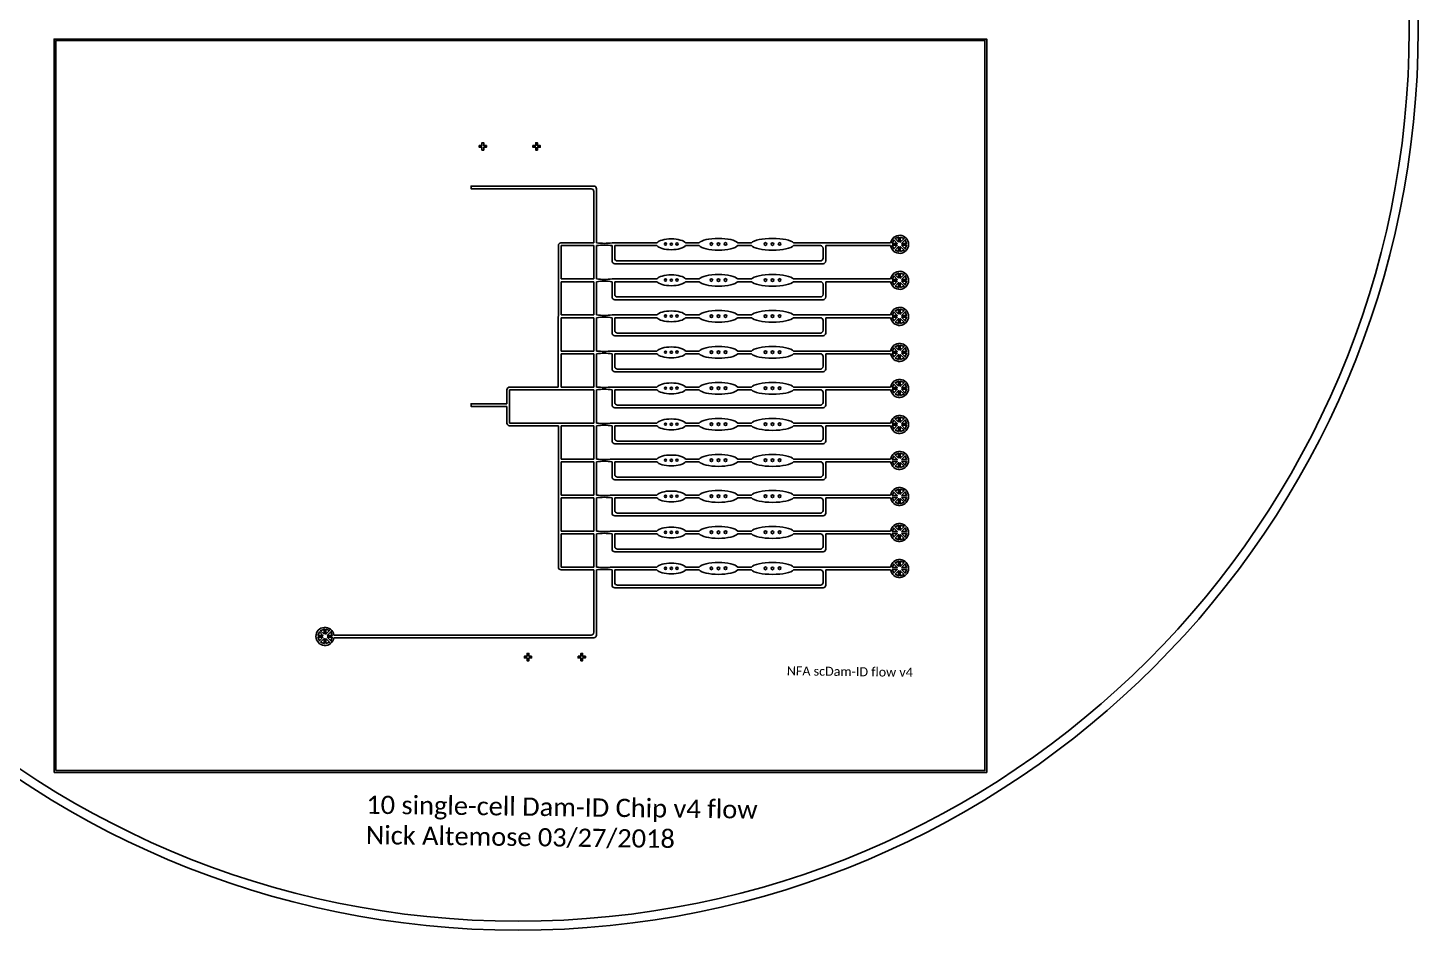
# Model space of a CAD drawing. Extents: x -351702 to -45035, y -35391 to 217623.
# Drawn here: x -140586 to -63356, y 86389 to 136494 of the extents above; entities that cross this region are included whole.
import ezdxf

# ---------------------------------------------------------------- set-up
doc = ezdxf.new("R2010")
doc.units = 13
doc.layers.add('Flow', color=230, linetype='Continuous')
doc.styles.get("Standard").update_dxf_attribs({"font": 'Calibri.ttf'})

# ---------------------------------------------------------------- blocks, each defined once
blk = doc.blocks.new('*U119')
at = {"layer": 'Flow'}
for centre, radius in [((-3177, 0), 61), ((-2851, -6), 61), ((-2541, 2), 61), ((-630, 0), 75), ((-235, -2), 75), ((162, 2), 75), ((2372, 0), 75), ((2767, -2), 75), ((3163, 2), 75)]:
    blk.add_circle(centre, radius, dxfattribs=at)
blk = doc.blocks.new('*U121')
at = {"layer": 'Flow', "color": 0, "linetype": 'ByBlock', "lineweight": -2, "transparency": 16777216}
for p in [(0, 18008), (0, 16007), (0, 14006), (0, 12005), (0, 10005), (0, 8004), (0, 6003), (0, 4002), (0, 2001), (0, 0)]:
    blk.add_blockref('*U119', p, dxfattribs=at)

msp = doc.modelspace()

# ---------------------------------------------------------------- linework, layer by layer
at = {"layer": 'Flow'}
for p, q in [((-108997.846, 127555.061), (-108997.797, 124548.187)), ((-109147.436, 124548.187), (-109147.436, 127405.06)), ((-111117.371, 116548.187), (-111117.059, 124398.187)), ((-110973.019, 124548.187), (-109147.436, 124548.187)), ((-110973.019, 124548.069), (-110973.019, 124548.187)), ((-110967.065, 124398.187), (-110967.135, 122548.187)), ((-109147.436, 124398.187), (-110967.065, 124398.187)), ((-109147.436, 122548.187), (-109147.436, 124398.187)), ((-108997.797, 124548.187), (-108997.124, 124548.187)), ((-108997.794, 124398.187), (-108997.764, 122548.13)), ((-108997.124, 124398.187), (-108997.794, 124398.187)), ((-108997.124, 124548.187), (-108997.124, 124548.067)), ((-108997.124, 124398.338), (-108997.124, 124398.187)), ((-105642.284, 124548.187), (-108133.177, 124548.187)), ((-108133.177, 124548.092), (-108133.177, 124548.187)), ((-108133.177, 123548.187), (-108133.177, 124398.307)), ((-107983.177, 124398.187), (-107983.177, 123698.187)), ((-107983.177, 124398.187), (-105641.07, 124398.187)), ((-104052.432, 124398.187), (-103297.585, 124398.187)), ((-103297.585, 124548.187), (-104051.218, 124548.187)), ((-100388.125, 124548.187), (-101155.511, 124548.187)), ((-101155.511, 124398.187), (-100388.125, 124398.187)), ((-98050.93, 124548.187), (-92657.87, 124548.187)), ((-98050.93, 124398.187), (-96562.962, 124398.187)), ((-96262.962, 124398.187), (-96262.962, 123548.187)), ((-92658.148, 124398.187), (-96262.962, 124398.187)), ((-96412.962, 123698.187), (-96412.962, 124248.187)), ((-96412.962, 123398.187), (-107983.177, 123398.187)), ((-107833.177, 123548.187), (-96562.962, 123548.187)), ((-110967.141, 122398.187), (-110967.212, 120548.187)), ((-109147.436, 122398.187), (-110967.141, 122398.187)), ((-110967.135, 122548.187), (-109147.436, 122548.187)), ((-109147.436, 120548.187), (-109147.436, 122398.187)), ((-108997.761, 122398.259), (-108997.731, 120548.187)), ((-105642.284, 122548.187), (-108133.177, 122548.187)), ((-108133.177, 122548.092), (-108133.177, 122548.187)), ((-108133.177, 121548.187), (-108133.177, 122398.307)), ((-107983.177, 122398.187), (-107983.177, 121698.187)), ((-107983.177, 122398.187), (-105641.07, 122398.187)), ((-104052.432, 122398.187), (-103297.585, 122398.187)), ((-103297.585, 122548.187), (-104051.218, 122548.187)), ((-100388.125, 122548.187), (-101155.511, 122548.187)), ((-101155.511, 122398.187), (-100388.125, 122398.187)), ((-98050.93, 122548.187), (-92657.87, 122548.187)), ((-98050.93, 122398.187), (-96562.962, 122398.187)), ((-96412.962, 121698.187), (-96412.962, 122248.187)), ((-96262.962, 122398.187), (-96262.962, 121548.187)), ((-92658.148, 122398.187), (-96262.962, 122398.187)), ((-96412.962, 121398.187), (-107983.177, 121398.187)), ((-107833.177, 121548.187), (-96562.962, 121548.187)), ((-110967.212, 120548.187), (-109147.436, 120548.187)), ((-108997.731, 120548.187), (-108997.436, 120548.187)), ((-108997.436, 120548.187), (-108997.436, 120548.098)), ((-105642.284, 120548.187), (-108133.177, 120548.187)), ((-108133.177, 120548.092), (-108133.177, 120548.187)), ((-103297.585, 120548.187), (-104051.218, 120548.187)), ((-100388.125, 120548.187), (-101155.511, 120548.187)), ((-98050.93, 120548.187), (-92657.87, 120548.187)), ((-110967.218, 120398.187), (-110967.288, 118548.187)), ((-109147.436, 120398.187), (-110967.218, 120398.187)), ((-109147.436, 118548.187), (-109147.436, 120398.187)), ((-108997.729, 120398.187), (-108997.698, 118548.187)), ((-108997.436, 120398.187), (-108997.729, 120398.187)), ((-108997.436, 120398.299), (-108997.436, 120398.187)), ((-108133.177, 119548.187), (-108133.177, 120398.307)), ((-107983.177, 120398.187), (-107983.177, 119698.187)), ((-107983.177, 120398.187), (-105641.07, 120398.187)), ((-104052.432, 120398.187), (-103297.585, 120398.187)), ((-101155.511, 120398.187), (-100388.125, 120398.187)), ((-98050.93, 120398.187), (-96562.962, 120398.187)), ((-96412.962, 119698.187), (-96412.962, 120248.187)), ((-96262.962, 120398.187), (-96262.962, 119548.187)), ((-92658.148, 120398.187), (-96262.962, 120398.187)), ((-96412.962, 119398.187), (-107983.177, 119398.187)), ((-107833.177, 119548.187), (-96562.962, 119548.187)), ((-110967.294, 118398.187), (-110967.365, 116548.187)), ((-109147.436, 118398.187), (-110967.294, 118398.187)), ((-110967.288, 118548.187), (-109147.436, 118548.187)), ((-109147.436, 116548.187), (-109147.436, 118398.187)), ((-108997.698, 118548.187), (-108997.436, 118548.187)), ((-108997.696, 118398.187), (-108997.665, 116548.187)), ((-108997.436, 118398.187), (-108997.696, 118398.187)), ((-108997.436, 118548.187), (-108997.436, 118548.098)), ((-108997.436, 118398.299), (-108997.436, 118398.187)), ((-105642.284, 118548.187), (-108133.177, 118548.187)), ((-108133.177, 118548.092), (-108133.177, 118548.187)), ((-108133.177, 117548.187), (-108133.177, 118398.307)), ((-107983.177, 118398.187), (-107983.177, 117698.187)), ((-107983.177, 118398.187), (-105641.07, 118398.187)), ((-104052.432, 118398.187), (-103297.585, 118398.187)), ((-103297.585, 118548.187), (-104051.218, 118548.187)), ((-100388.125, 118548.187), (-101155.511, 118548.187)), ((-101155.511, 118398.187), (-100388.125, 118398.187)), ((-98050.93, 118548.187), (-92657.87, 118548.187)), ((-98050.93, 118398.187), (-96562.962, 118398.187)), ((-96412.962, 117698.187), (-96412.962, 118248.187)), ((-96262.962, 118398.187), (-96262.962, 117548.187)), ((-92658.148, 118398.187), (-96262.962, 118398.187)), ((-96412.962, 117398.187), (-107983.177, 117398.187)), ((-107833.177, 117548.187), (-96562.962, 117548.187)), ((-113973.761, 115623.187), (-113973.694, 116398.187)), ((-113823.694, 116548.187), (-111117.371, 116548.187)), ((-113823.606, 116398.187), (-113823.153, 115623.187)), ((-109147.436, 116398.187), (-113823.606, 116398.187)), ((-110967.365, 116548.187), (-109147.436, 116548.187)), ((-109147.436, 114548.187), (-109147.436, 116398.187)), ((-108997.665, 116548.187), (-108997.436, 116548.187)), ((-108997.663, 116398.187), (-108997.632, 114548.187)), ((-108997.436, 116398.187), (-108997.663, 116398.187)), ((-108997.436, 116548.187), (-108997.436, 116548.098)), ((-108997.436, 116398.299), (-108997.436, 116398.187)), ((-105642.284, 116548.187), (-108133.177, 116548.187)), ((-108133.177, 116548.092), (-108133.177, 116548.187)), ((-108133.177, 115548.187), (-108133.177, 116398.307)), ((-107983.177, 116398.187), (-107983.177, 115698.187)), ((-107983.177, 116398.187), (-105641.07, 116398.187)), ((-104052.432, 116398.187), (-103297.585, 116398.187)), ((-103297.585, 116548.187), (-104051.218, 116548.187)), ((-100388.125, 116548.187), (-101155.511, 116548.187)), ((-101155.511, 116398.187), (-100388.125, 116398.187)), ((-98050.93, 116548.187), (-92657.87, 116548.187)), ((-98050.93, 116398.187), (-96562.962, 116398.187)), ((-96412.962, 115698.187), (-96412.962, 116248.187)), ((-96262.962, 116398.187), (-96262.962, 115548.187)), ((-92658.148, 116398.187), (-96262.962, 116398.187)), ((-113973.853, 114549.377), (-113973.774, 115473.187)), ((-113823.153, 115623.187), (-113822.436, 115623.187)), ((-113823.065, 115473.187), (-113822.524, 114548.187)), ((-113822.436, 115473.187), (-113823.065, 115473.187)), ((-113822.436, 115623.187), (-113822.436, 115473.187)), ((-96412.962, 115398.187), (-107983.177, 115398.187)), ((-107833.177, 115548.187), (-96562.962, 115548.187)), ((-113822.524, 114548.187), (-109147.436, 114548.187)), ((-111115.316, 114398.187), (-113822.436, 114398.187)), ((-111115.316, 106548.187), (-111115.316, 114398.187)), ((-110965.316, 114398.187), (-110965.316, 112548.187)), ((-109147.436, 114398.187), (-110965.316, 114398.187)), ((-109147.436, 112548.187), (-109147.436, 114398.187)), ((-108997.632, 114548.187), (-108997.436, 114548.187)), ((-108997.63, 114398.187), (-108997.6, 112548.187)), ((-108997.436, 114398.187), (-108997.63, 114398.187)), ((-108997.436, 114548.187), (-108997.436, 114548.098)), ((-108997.436, 114398.299), (-108997.436, 114398.187)), ((-105642.284, 114548.187), (-108133.177, 114548.187)), ((-108133.177, 114548.092), (-108133.177, 114548.187)), ((-108133.177, 113548.187), (-108133.177, 114398.307)), ((-107983.177, 114398.187), (-107983.177, 113698.187)), ((-107983.177, 114398.187), (-105641.07, 114398.187)), ((-104052.432, 114398.187), (-103297.585, 114398.187)), ((-103297.585, 114548.187), (-104051.218, 114548.187)), ((-100388.125, 114548.187), (-101155.511, 114548.187)), ((-101155.511, 114398.187), (-100388.125, 114398.187)), ((-98050.93, 114548.187), (-92657.87, 114548.187)), ((-98050.93, 114398.187), (-96562.962, 114398.187)), ((-96262.962, 114398.187), (-96262.962, 113548.187)), ((-92658.148, 114398.187), (-96262.962, 114398.187)), ((-107833.177, 113548.187), (-96562.962, 113548.187)), ((-96412.962, 113698.187), (-96412.962, 114248.187)), ((-96412.962, 113398.187), (-107983.177, 113398.187)), ((-110965.316, 112548.187), (-109147.436, 112548.187)), ((-110965.316, 112398.187), (-110965.316, 110548.187)), ((-109147.436, 112398.187), (-110965.316, 112398.187)), ((-109147.436, 110548.187), (-109147.436, 112398.187)), ((-108997.6, 112548.187), (-108997.436, 112548.187)), ((-108997.597, 112398.187), (-108997.567, 110548.187)), ((-108997.436, 112398.187), (-108997.597, 112398.187)), ((-108997.436, 112548.187), (-108997.436, 112548.098)), ((-108997.436, 112398.299), (-108997.436, 112398.187)), ((-105642.284, 112548.187), (-108133.177, 112548.187)), ((-108133.177, 112548.092), (-108133.177, 112548.187)), ((-108133.177, 111548.187), (-108133.177, 112398.307)), ((-107983.177, 112398.187), (-107983.177, 111698.187)), ((-107983.177, 112398.187), (-105641.07, 112398.187)), ((-104052.432, 112398.187), (-103297.585, 112398.187)), ((-103297.585, 112548.187), (-104051.218, 112548.187)), ((-100388.125, 112548.187), (-101155.511, 112548.187)), ((-101155.511, 112398.187), (-100388.125, 112398.187)), ((-98050.93, 112548.187), (-92657.87, 112548.187)), ((-98050.93, 112398.187), (-96562.962, 112398.187)), ((-96412.962, 111698.187), (-96412.962, 112248.187)), ((-96262.962, 112398.187), (-96262.962, 111548.187)), ((-92658.148, 112398.187), (-96262.962, 112398.187)), ((-96412.962, 111398.187), (-107983.177, 111398.187)), ((-107833.177, 111548.187), (-96562.962, 111548.187)), ((-110965.316, 110548.187), (-109147.436, 110548.187)), ((-108997.567, 110548.187), (-108997.436, 110548.187)), ((-108997.436, 110548.187), (-108997.436, 110548.098)), ((-105642.284, 110548.187), (-108133.177, 110548.187)), ((-108133.177, 110548.092), (-108133.177, 110548.187)), ((-103297.585, 110548.187), (-104051.218, 110548.187)), ((-100388.125, 110548.187), (-101155.511, 110548.187)), ((-98050.93, 110548.187), (-92657.87, 110548.187)), ((-110965.316, 110398.187), (-110965.316, 108548.187)), ((-109147.436, 110398.187), (-110965.316, 110398.187)), ((-109147.436, 108548.187), (-109147.436, 110398.187)), ((-108997.564, 110398.187), (-108997.534, 108548.187)), ((-108997.436, 110398.187), (-108997.564, 110398.187)), ((-108997.436, 110398.299), (-108997.436, 110398.187)), ((-108133.177, 109548.187), (-108133.177, 110398.307)), ((-107983.177, 110398.187), (-107983.177, 109698.187)), ((-107983.177, 110398.187), (-105641.07, 110398.187)), ((-104052.432, 110398.187), (-103297.585, 110398.187)), ((-101155.511, 110398.187), (-100388.125, 110398.187)), ((-98050.93, 110398.187), (-96562.962, 110398.187)), ((-96412.962, 109698.187), (-96412.962, 110248.187)), ((-96262.962, 110398.187), (-96262.962, 109548.187)), ((-92658.148, 110398.187), (-96262.962, 110398.187)), ((-96412.962, 109398.187), (-107983.177, 109398.187)), ((-107833.177, 109548.187), (-96562.962, 109548.187)), ((-110965.316, 108548.187), (-109147.436, 108548.187)), ((-110965.316, 108398.187), (-110965.316, 106548.187)), ((-109147.436, 108398.187), (-110965.316, 108398.187)), ((-109147.436, 106548.187), (-109147.436, 108398.187)), ((-108997.534, 108548.187), (-108997.436, 108548.187)), ((-108997.531, 108398.187), (-108997.501, 106548.187)), ((-108997.436, 108398.187), (-108997.531, 108398.187)), ((-108997.436, 108548.187), (-108997.436, 108548.098)), ((-108997.436, 108398.299), (-108997.436, 108398.187)), ((-105642.284, 108548.187), (-108133.177, 108548.187)), ((-108133.177, 108548.092), (-108133.177, 108548.187)), ((-108133.177, 107548.187), (-108133.177, 108398.307)), ((-107983.177, 108398.187), (-107983.177, 107698.187)), ((-107983.177, 108398.187), (-105641.07, 108398.187)), ((-104052.432, 108398.187), (-103297.585, 108398.187)), ((-103297.585, 108548.187), (-104051.218, 108548.187)), ((-100388.125, 108548.187), (-101155.511, 108548.187)), ((-101155.511, 108398.187), (-100388.125, 108398.187)), ((-98050.93, 108548.187), (-92657.87, 108548.187)), ((-98050.93, 108398.187), (-96562.962, 108398.187)), ((-96412.962, 107698.187), (-96412.962, 108248.187)), ((-96262.962, 108398.187), (-96262.962, 107548.187)), ((-92658.148, 108398.187), (-96262.962, 108398.187)), ((-96412.962, 107398.187), (-107983.177, 107398.187)), ((-107833.177, 107548.187), (-96562.962, 107548.187)), ((-110965.316, 106548.187), (-109147.436, 106548.187)), ((-109147.436, 106398.187), (-110965.316, 106398.187)), ((-109147.436, 102928.582), (-109147.436, 106398.187)), ((-108997.501, 106548.187), (-108997.436, 106548.187)), ((-108997.499, 106398.187), (-108997.439, 102778.585)), ((-108997.436, 106398.187), (-108997.499, 106398.187)), ((-108997.436, 106548.187), (-108997.436, 106548.098)), ((-108997.436, 106398.299), (-108997.436, 106398.187)), ((-105642.284, 106548.187), (-108133.177, 106548.187)), ((-108133.177, 106548.092), (-108133.177, 106548.187)), ((-108133.177, 105548.187), (-108133.177, 106398.307)), ((-107983.177, 106398.187), (-107983.177, 105698.187)), ((-107983.177, 106398.187), (-105641.07, 106398.187)), ((-104052.432, 106398.187), (-103297.585, 106398.187)), ((-103297.585, 106548.187), (-104051.218, 106548.187)), ((-100388.125, 106548.187), (-101155.511, 106548.187)), ((-101155.511, 106398.187), (-100388.125, 106398.187)), ((-98050.93, 106548.187), (-92657.87, 106548.187)), ((-98050.93, 106398.187), (-96562.962, 106398.187)), ((-96412.962, 105698.187), (-96412.962, 106248.187)), ((-96262.962, 106398.187), (-96262.962, 105548.187)), ((-92658.148, 106398.187), (-96262.962, 106398.187)), ((-96412.962, 105398.187), (-107983.177, 105398.187)), ((-107833.177, 105548.187), (-96562.962, 105548.187)), ((-123584.3, 102778.582), (-109297.436, 102778.582)), ((-109147.439, 102628.582), (-123583.737, 102628.582))]:
    msp.add_line(p, q, dxfattribs=at)
for points in [[(-139122.436, 95148.187), (-87322.436, 95148.187), (-87322.436, 135867.521), (-139122.436, 135867.521)], [(-139022.436, 95248.187), (-87422.436, 95248.187), (-87422.436, 135791.564), (-139022.436, 135791.564)], [(-115108.076, 129959.441), (-115108.076, 129859.441), (-115258.076, 129859.441), (-115258.076, 129709.441), (-115358.076, 129709.441), (-115358.076, 129859.441), (-115508.076, 129859.441), (-115508.076, 129959.441), (-115358.076, 129959.441), (-115358.076, 130109.441), (-115258.076, 130109.441), (-115258.076, 129959.441), (-115108.076, 129959.441)], [(-112525.001, 129959.441), (-112525.001, 129859.441), (-112375.001, 129859.441), (-112375.001, 129709.441), (-112275.001, 129709.441), (-112275.001, 129859.441), (-112125.001, 129859.441), (-112125.001, 129959.441), (-112275.001, 129959.441), (-112275.001, 130109.441), (-112375.001, 130109.441), (-112375.001, 129959.441), (-112525.001, 129959.441)], [(-92570.686, 124521.416), (-92290.686, 124521.416), (-92485.686, 124716.416)], [(-92570.686, 124421.416), (-92290.686, 124421.416), (-92485.686, 124226.416)], [(-92220.686, 124591.416), (-92415.686, 124786.416), (-92220.686, 124871.416)], [(-92415.686, 124156.416), (-92220.686, 124071.416), (-92220.686, 124351.416)], [(-92120.686, 124871.416), (-92120.686, 124591.416), (-91915.686, 124796.416)], [(-92120.686, 124071.416), (-92120.686, 124351.416), (-91915.686, 124146.416)], [(-92050.686, 124521.416), (-91770.686, 124521.416), (-91845.686, 124726.416)], [(-92050.686, 124421.416), (-91845.686, 124216.416), (-91770.686, 124421.416)], [(-92220.686, 122591.416), (-92415.686, 122786.416), (-92220.686, 122871.416)], [(-92120.686, 122871.416), (-92120.686, 122591.416), (-91915.686, 122796.416)], [(-92570.686, 122521.416), (-92290.686, 122521.416), (-92485.686, 122716.416)], [(-92570.686, 122421.416), (-92290.686, 122421.416), (-92485.686, 122226.416)], [(-92415.686, 122156.416), (-92220.686, 122071.416), (-92220.686, 122351.416)], [(-92120.686, 122071.416), (-92120.686, 122351.416), (-91915.686, 122146.416)], [(-92050.686, 122521.416), (-91770.686, 122521.416), (-91845.686, 122726.416)], [(-92050.686, 122421.416), (-91845.686, 122216.416), (-91770.686, 122421.416)], [(-92570.686, 120521.416), (-92290.686, 120521.416), (-92485.686, 120716.416)], [(-92220.686, 120591.416), (-92415.686, 120786.416), (-92220.686, 120871.416)], [(-92120.686, 120871.416), (-92120.686, 120591.416), (-91915.686, 120796.416)], [(-92050.686, 120521.416), (-91770.686, 120521.416), (-91845.686, 120726.416)], [(-92570.686, 120421.416), (-92290.686, 120421.416), (-92485.686, 120226.416)], [(-92415.686, 120156.416), (-92220.686, 120071.416), (-92220.686, 120351.416)], [(-92120.686, 120071.416), (-92120.686, 120351.416), (-91915.686, 120146.416)], [(-92050.686, 120421.416), (-91845.686, 120216.416), (-91770.686, 120421.416)], [(-92570.686, 118521.416), (-92290.686, 118521.416), (-92485.686, 118716.416)], [(-92570.686, 118421.416), (-92290.686, 118421.416), (-92485.686, 118226.416)], [(-92220.686, 118591.416), (-92415.686, 118786.416), (-92220.686, 118871.416)], [(-92415.686, 118156.416), (-92220.686, 118071.416), (-92220.686, 118351.416)], [(-92120.686, 118871.416), (-92120.686, 118591.416), (-91915.686, 118796.416)], [(-92120.686, 118071.416), (-92120.686, 118351.416), (-91915.686, 118146.416)], [(-92050.686, 118521.416), (-91770.686, 118521.416), (-91845.686, 118726.416)], [(-92050.686, 118421.416), (-91845.686, 118216.416), (-91770.686, 118421.416)], [(-92570.686, 116521.416), (-92290.686, 116521.416), (-92485.686, 116716.416)], [(-92220.686, 116591.416), (-92415.686, 116786.416), (-92220.686, 116871.416)], [(-92120.686, 116871.416), (-92120.686, 116591.416), (-91915.686, 116796.416)], [(-92050.686, 116521.416), (-91770.686, 116521.416), (-91845.686, 116726.416)], [(-92570.686, 116421.416), (-92290.686, 116421.416), (-92485.686, 116226.416)], [(-92415.686, 116156.416), (-92220.686, 116071.416), (-92220.686, 116351.416)], [(-92120.686, 116071.416), (-92120.686, 116351.416), (-91915.686, 116146.416)], [(-92050.686, 116421.416), (-91845.686, 116216.416), (-91770.686, 116421.416)], [(-92570.686, 114521.416), (-92290.686, 114521.416), (-92485.686, 114716.416)], [(-92570.686, 114421.416), (-92290.686, 114421.416), (-92485.686, 114226.416)], [(-92220.686, 114591.416), (-92415.686, 114786.416), (-92220.686, 114871.416)], [(-92415.686, 114156.416), (-92220.686, 114071.416), (-92220.686, 114351.416)], [(-92120.686, 114871.416), (-92120.686, 114591.416), (-91915.686, 114796.416)], [(-92120.686, 114071.416), (-92120.686, 114351.416), (-91915.686, 114146.416)], [(-92050.686, 114521.416), (-91770.686, 114521.416), (-91845.686, 114726.416)], [(-92050.686, 114421.416), (-91845.686, 114216.416), (-91770.686, 114421.416)], [(-92220.686, 112591.416), (-92415.686, 112786.416), (-92220.686, 112871.416)], [(-92120.686, 112871.416), (-92120.686, 112591.416), (-91915.686, 112796.416)], [(-92570.686, 112521.416), (-92290.686, 112521.416), (-92485.686, 112716.416)], [(-92570.686, 112421.416), (-92290.686, 112421.416), (-92485.686, 112226.416)], [(-92415.686, 112156.416), (-92220.686, 112071.416), (-92220.686, 112351.416)], [(-92120.686, 112071.416), (-92120.686, 112351.416), (-91915.686, 112146.416)], [(-92050.686, 112521.416), (-91770.686, 112521.416), (-91845.686, 112726.416)], [(-92050.686, 112421.416), (-91845.686, 112216.416), (-91770.686, 112421.416)], [(-92570.686, 110521.416), (-92290.686, 110521.416), (-92485.686, 110716.416)], [(-92220.686, 110591.416), (-92415.686, 110786.416), (-92220.686, 110871.416)], [(-92120.686, 110871.416), (-92120.686, 110591.416), (-91915.686, 110796.416)], [(-92050.686, 110521.416), (-91770.686, 110521.416), (-91845.686, 110726.416)], [(-92570.686, 110421.416), (-92290.686, 110421.416), (-92485.686, 110226.416)], [(-92415.686, 110156.416), (-92220.686, 110071.416), (-92220.686, 110351.416)], [(-92120.686, 110071.416), (-92120.686, 110351.416), (-91915.686, 110146.416)], [(-92050.686, 110421.416), (-91845.686, 110216.416), (-91770.686, 110421.416)], [(-92570.686, 108521.416), (-92290.686, 108521.416), (-92485.686, 108716.416)], [(-92570.686, 108421.416), (-92290.686, 108421.416), (-92485.686, 108226.416)], [(-92220.686, 108591.416), (-92415.686, 108786.416), (-92220.686, 108871.416)], [(-92415.686, 108156.416), (-92220.686, 108071.416), (-92220.686, 108351.416)], [(-92120.686, 108871.416), (-92120.686, 108591.416), (-91915.686, 108796.416)], [(-92120.686, 108071.416), (-92120.686, 108351.416), (-91915.686, 108146.416)], [(-92050.686, 108521.416), (-91770.686, 108521.416), (-91845.686, 108726.416)], [(-92050.686, 108421.416), (-91845.686, 108216.416), (-91770.686, 108421.416)], [(-92570.686, 106521.416), (-92290.686, 106521.416), (-92485.686, 106716.416)], [(-92220.686, 106591.416), (-92415.686, 106786.416), (-92220.686, 106871.416)], [(-92120.686, 106871.416), (-92120.686, 106591.416), (-91915.686, 106796.416)], [(-92050.686, 106521.416), (-91770.686, 106521.416), (-91845.686, 106726.416)], [(-92570.686, 106421.416), (-92290.686, 106421.416), (-92485.686, 106226.416)], [(-92415.686, 106156.416), (-92220.686, 106071.416), (-92220.686, 106351.416)], [(-92120.686, 106071.416), (-92120.686, 106351.416), (-91915.686, 106146.416)], [(-92050.686, 106421.416), (-91845.686, 106216.416), (-91770.686, 106421.416)], [(-124473.865, 102753.284), (-124193.865, 102753.284), (-124388.865, 102948.284)], [(-124123.865, 102823.284), (-124318.865, 103018.284), (-124123.865, 103103.284)], [(-124023.865, 103103.284), (-124023.865, 102823.284), (-123818.865, 103028.284)], [(-123953.865, 102753.284), (-123673.865, 102753.284), (-123748.865, 102958.284)], [(-124473.865, 102653.284), (-124193.865, 102653.284), (-124388.865, 102458.284)], [(-124318.865, 102388.284), (-124123.865, 102303.284), (-124123.865, 102583.284)], [(-124023.865, 102303.284), (-124023.865, 102583.284), (-123818.865, 102378.284)], [(-123953.865, 102653.284), (-123748.865, 102448.284), (-123673.865, 102653.284)], [(-112600.272, 101603.513), (-112600.272, 101503.513), (-112750.272, 101503.513), (-112750.272, 101353.513), (-112850.272, 101353.513), (-112850.272, 101503.513), (-113000.272, 101503.513), (-113000.272, 101603.513), (-112850.272, 101603.513), (-112850.272, 101753.513), (-112750.272, 101753.513), (-112750.272, 101603.513), (-112600.272, 101603.513)], [(-110017.197, 101603.513), (-110017.197, 101503.513), (-109867.197, 101503.513), (-109867.197, 101353.513), (-109767.197, 101353.513), (-109767.197, 101503.513), (-109617.197, 101503.513), (-109617.197, 101603.513), (-109767.197, 101603.513), (-109767.197, 101753.513), (-109867.197, 101753.513), (-109867.197, 101603.513), (-110017.197, 101603.513)]]:
    msp.add_lwpolyline(points, close=True, dxfattribs=at)
for points in [[(-109297.436, 127555.06), (-115967.998, 127555.06), (-115967.998, 127705.06), (-109147.848, 127705.06)], [(-113973.774, 115473.187), (-115965.348, 115473.187), (-115965.348, 115623.187), (-113973.761, 115623.187)]]:
    msp.add_lwpolyline(points, dxfattribs=at)
for radius in [50000, 49500]:
    msp.add_circle((-113355.586, 136388.68), radius, dxfattribs=at)
for centre, radius, start, end in [((-109297.436, 127405.06), 150, 0, 90), ((-109147.848, 127555.058), 150.001, 0.00094113, 90), ((-110967.059, 124398.187), 150, 92.277108, 180), ((-108565.277, 128944.41), 4417.502, 264.38990783, 275.61338974), ((-108565.277, 120904.562), 3520.364, 82.94956442, 97.04628613), ((-96562.962, 124248.187), 150, 0, 90), ((-92161.872, 124472.267), 501.775, 188.48991724, 171.29751589), ((-107833.177, 123698.187), 150, 180, 270), ((-96562.962, 123698.187), 150, 270, 0), ((-107983.177, 123548.187), 150, 180, 270), ((-96412.962, 123548.187), 150, 270, 0), ((-92161.872, 122472.267), 501.775, 188.48991724, 171.29751589), ((-108565.277, 126944.41), 4417.502, 264.38157333, 275.61338974), ((-108565.277, 118904.562), 3520.364, 82.94956442, 97.05673339), ((-96562.962, 122248.187), 150, 0, 90), ((-107983.177, 121548.187), 150, 180, 270), ((-107833.177, 121698.187), 150, 180, 270), ((-96562.962, 121698.187), 150, 270, 0), ((-96412.962, 121548.187), 150, 270, 0), ((-108565.277, 124944.41), 4417.502, 264.38584377, 275.61338974), ((-92161.872, 120472.267), 501.775, 188.48991724, 171.29751589), ((-108565.277, 116904.562), 3520.364, 82.94956442, 97.05140009), ((-96562.962, 120248.187), 150, 0, 90), ((-107983.177, 119548.187), 150, 180, 270), ((-107833.177, 119698.187), 150, 180, 270), ((-96562.962, 119698.187), 150, 270, 0), ((-96412.962, 119548.187), 150, 270, 0), ((-92161.872, 118472.267), 501.775, 188.48991724, 171.29751589), ((-108565.277, 122944.41), 4417.502, 264.38584377, 275.61338974), ((-108565.277, 114904.562), 3520.364, 82.94956442, 97.05140009), ((-96562.962, 118248.187), 150, 0, 90), ((-107983.177, 117548.187), 150, 180, 270), ((-107833.177, 117698.187), 150, 180, 270), ((-96562.962, 117698.187), 150, 270, 0), ((-96412.962, 117548.187), 150, 270, 0), ((-92161.872, 116472.267), 501.775, 188.48991724, 171.29751589), ((-113823.694, 116398.187), 150, 90, 180), ((-108565.277, 120944.41), 4417.502, 264.38584377, 275.61338974), ((-108565.277, 112904.562), 3520.364, 82.94956442, 97.05140009), ((-96562.962, 116248.187), 150, 0, 90), ((-107983.177, 115548.187), 150, 180, 270), ((-107833.177, 115698.187), 150, 180, 270), ((-96562.962, 115698.187), 150, 270, 0), ((-96412.962, 115548.187), 150, 270, 0), ((-113825.554, 114546.481), 148.327, 178.88133454, 271.20456317), ((-108565.277, 118944.41), 4417.502, 264.38584377, 275.61338974), ((-108565.277, 110904.562), 3520.364, 82.94956442, 97.05140009), ((-96562.962, 114248.187), 150, 0, 90), ((-92161.872, 114472.267), 501.775, 188.48991724, 171.29751589), ((-107983.177, 113548.187), 150, 180, 270), ((-107833.177, 113698.187), 150, 180, 270), ((-96562.962, 113698.187), 150, 270, 0), ((-96412.962, 113548.187), 150, 270, 0), ((-92161.872, 112472.267), 501.775, 188.48991724, 171.29751589), ((-108565.277, 116944.41), 4417.502, 264.38584377, 275.61338974), ((-108565.277, 108904.562), 3520.364, 82.94956442, 97.05140009), ((-96562.962, 112248.187), 150, 0, 90), ((-107983.177, 111548.187), 150, 180, 270), ((-107833.177, 111698.187), 150, 180, 270), ((-96562.962, 111698.187), 150, 270, 0), ((-96412.962, 111548.187), 150, 270, 0), ((-108565.277, 114944.41), 4417.502, 264.38584377, 275.61338974), ((-92161.872, 110472.267), 501.775, 188.48991724, 171.29751589), ((-108565.277, 106904.562), 3520.364, 82.94956442, 97.05140009), ((-107833.177, 109698.187), 150, 180, 270), ((-96562.962, 110248.187), 150, 0, 90), ((-96562.962, 109698.187), 150, 270, 0), ((-107983.177, 109548.187), 150, 180, 270), ((-96412.962, 109548.187), 150, 270, 0), ((-92161.872, 108472.267), 501.775, 188.48991724, 171.29751589), ((-108565.277, 112944.41), 4417.502, 264.38584377, 275.61338974), ((-108565.277, 104904.562), 3520.364, 82.94956442, 97.05140009), ((-96562.962, 108248.187), 150, 0, 90), ((-107983.177, 107548.187), 150, 180, 270), ((-107833.177, 107698.187), 150, 180, 270), ((-96562.962, 107698.187), 150, 270, 0), ((-96412.962, 107548.187), 150, 270, 0), ((-92161.872, 106472.267), 501.775, 188.48991724, 171.29751589), ((-110965.316, 106548.187), 150, 180, 270), ((-108565.277, 110944.41), 4417.502, 264.38584377, 275.61338974), ((-108565.277, 102904.562), 3520.364, 82.94956442, 97.05140009), ((-96562.962, 106248.187), 150, 0, 90), ((-107983.177, 105548.187), 150, 180, 270), ((-107833.177, 105698.187), 150, 180, 270), ((-96562.962, 105698.187), 150, 270, 0), ((-96412.962, 105548.187), 150, 270, 0), ((-124080.153, 102701.72), 501.775, 8.81124896, 351.61875545), ((-109297.436, 102928.582), 150, 270, 0), ((-109147.439, 102778.582), 150, 270, 0.00094113)]:
    msp.add_arc(centre, radius, start, end, dxfattribs=at)
for centre, major_axis, ratio, start_param, end_param in [((-104846.751, 124474.046), (-821, 0), 0.365408039, 3.391316665, 6.033461295), ((-104846.751, 124474.046), (-821, 0), 0.365408039, 6.538824064, 9.169139204), ((-102226.548, 124473.187), (-1100, 0), 0.299090909, 3.371578277, 6.053199683), ((-102226.548, 124473.187), (-1100, 0), 0.299090909, 6.513170931, 9.194792337), ((-99219.527, 124473.187), (-1200, 0), 0.275, 3.370868857, 6.053909104), ((-99219.527, 124473.187), (-1200, 0), 0.275, 6.51246151, 9.195501758), ((-102226.548, 122473.187), (-1100, 0), 0.299090909, 3.371578277, 6.053199683), ((-99219.527, 122473.187), (-1200, 0), 0.275, 3.370868857, 6.053909104), ((-104846.751, 122474.046), (-821, 0), 0.365408039, 3.391316665, 6.033461295), ((-104846.751, 122474.046), (-821, 0), 0.365408039, 6.538824064, 9.169139204), ((-102226.548, 122473.187), (-1100, 0), 0.299090909, 6.513170931, 9.194792337), ((-99219.527, 122473.187), (-1200, 0), 0.275, 6.51246151, 9.195501758), ((-104846.751, 120474.046), (-821, 0), 0.365408039, 3.391316665, 6.033461295), ((-102226.548, 120473.187), (-1100, 0), 0.299090909, 3.371578277, 6.053199683), ((-99219.527, 120473.187), (-1200, 0), 0.275, 3.370868857, 6.053909104), ((-104846.751, 120474.046), (-821, 0), 0.365408039, 6.538824064, 9.169139204), ((-102226.548, 120473.187), (-1100, 0), 0.299090909, 6.513170931, 9.194792337), ((-99219.527, 120473.187), (-1200, 0), 0.275, 6.51246151, 9.195501758), ((-104846.751, 118474.046), (-821, 0), 0.365408039, 3.391316665, 6.033461295), ((-104846.751, 118474.046), (-821, 0), 0.365408039, 6.538824064, 9.169139204), ((-102226.548, 118473.187), (-1100, 0), 0.299090909, 3.371578277, 6.053199683), ((-102226.548, 118473.187), (-1100, 0), 0.299090909, 6.513170931, 9.194792337), ((-99219.527, 118473.187), (-1200, 0), 0.275, 3.370868857, 6.053909104), ((-99219.527, 118473.187), (-1200, 0), 0.275, 6.51246151, 9.195501758), ((-104846.751, 116474.046), (-821, 0), 0.365408039, 3.391316665, 6.033461295), ((-102226.548, 116473.187), (-1100, 0), 0.299090909, 3.371578277, 6.053199683), ((-99219.527, 116473.187), (-1200, 0), 0.275, 3.370868857, 6.053909104), ((-104846.751, 116474.046), (-821, 0), 0.365408039, 6.538824064, 9.169139204), ((-102226.548, 116473.187), (-1100, 0), 0.299090909, 6.513170931, 9.194792337), ((-99219.527, 116473.187), (-1200, 0), 0.275, 6.51246151, 9.195501758), ((-104846.751, 114474.046), (-821, 0), 0.365408039, 3.391316665, 6.033461295), ((-104846.751, 114474.046), (-821, 0), 0.365408039, 6.538824064, 9.169139204), ((-102226.548, 114473.187), (-1100, 0), 0.299090909, 3.371578277, 6.053199683), ((-102226.548, 114473.187), (-1100, 0), 0.299090909, 6.513170931, 9.194792337), ((-99219.527, 114473.187), (-1200, 0), 0.275, 3.370868857, 6.053909104), ((-99219.527, 114473.187), (-1200, 0), 0.275, 6.51246151, 9.195501758), ((-104846.751, 112474.046), (-821, 0), 0.365408039, 3.391316665, 6.033461295), ((-102226.548, 112473.187), (-1100, 0), 0.299090909, 3.371578277, 6.053199683), ((-99219.527, 112473.187), (-1200, 0), 0.275, 3.370868857, 6.053909104), ((-104846.751, 112474.046), (-821, 0), 0.365408039, 6.538824064, 9.169139204), ((-102226.548, 112473.187), (-1100, 0), 0.299090909, 6.513170931, 9.194792337), ((-99219.527, 112473.187), (-1200, 0), 0.275, 6.51246151, 9.195501758), ((-104846.751, 110474.046), (-821, 0), 0.365408039, 3.391316665, 6.033461295), ((-102226.548, 110473.187), (-1100, 0), 0.299090909, 3.371578277, 6.053199683), ((-99219.527, 110473.187), (-1200, 0), 0.275, 3.370868857, 6.053909104), ((-104846.751, 110474.046), (-821, 0), 0.365408039, 6.538824064, 9.169139204), ((-102226.548, 110473.187), (-1100, 0), 0.299090909, 6.513170931, 9.194792337), ((-99219.527, 110473.187), (-1200, 0), 0.275, 6.51246151, 9.195501758), ((-104846.751, 108474.046), (-821, 0), 0.365408039, 3.391316665, 6.033461295), ((-104846.751, 108474.046), (-821, 0), 0.365408039, 6.538824064, 9.169139204), ((-102226.548, 108473.187), (-1100, 0), 0.299090909, 3.371578277, 6.053199683), ((-102226.548, 108473.187), (-1100, 0), 0.299090909, 6.513170931, 9.194792337), ((-99219.527, 108473.187), (-1200, 0), 0.275, 3.370868857, 6.053909104), ((-99219.527, 108473.187), (-1200, 0), 0.275, 6.51246151, 9.195501758), ((-104846.751, 106474.046), (-821, 0), 0.365408039, 3.391316665, 6.033461295), ((-102226.548, 106473.187), (-1100, 0), 0.299090909, 3.371578277, 6.053199683), ((-99219.527, 106473.187), (-1200, 0), 0.275, 3.370868857, 6.053909104), ((-104846.751, 106474.046), (-821, 0), 0.365408039, 6.538824064, 9.169139204), ((-102226.548, 106473.187), (-1100, 0), 0.299090909, 6.513170931, 9.194792337), ((-99219.527, 106473.187), (-1200, 0), 0.275, 6.51246151, 9.195501758)]:
    msp.add_ellipse(centre, major_axis=major_axis, ratio=ratio, start_param=start_param, end_param=end_param, dxfattribs=at)

# ---------------------------------------------------------------- block references
msp.add_blockref('*U121', (-101987.32, 106481.822), dxfattribs=at)

# ---------------------------------------------------------------- texts
at = {"layer": 'Flow', "width": 24096.6874, "attachment_point": 1, "rotation": 359.27468067}
for s, insert, char_height in [('NFA scDam-ID flow v4', (-98421.075, 101043.567), 500), ('10 single-cell Dam-ID Chip v4 flow\\PNick Altemose 03/27/2018', (-121777.107, 93865.902), 1011.28099)]:
    msp.add_mtext(s, dxfattribs=dict(at, insert=insert, char_height=char_height))

doc.saveas('drawing.dxf')
